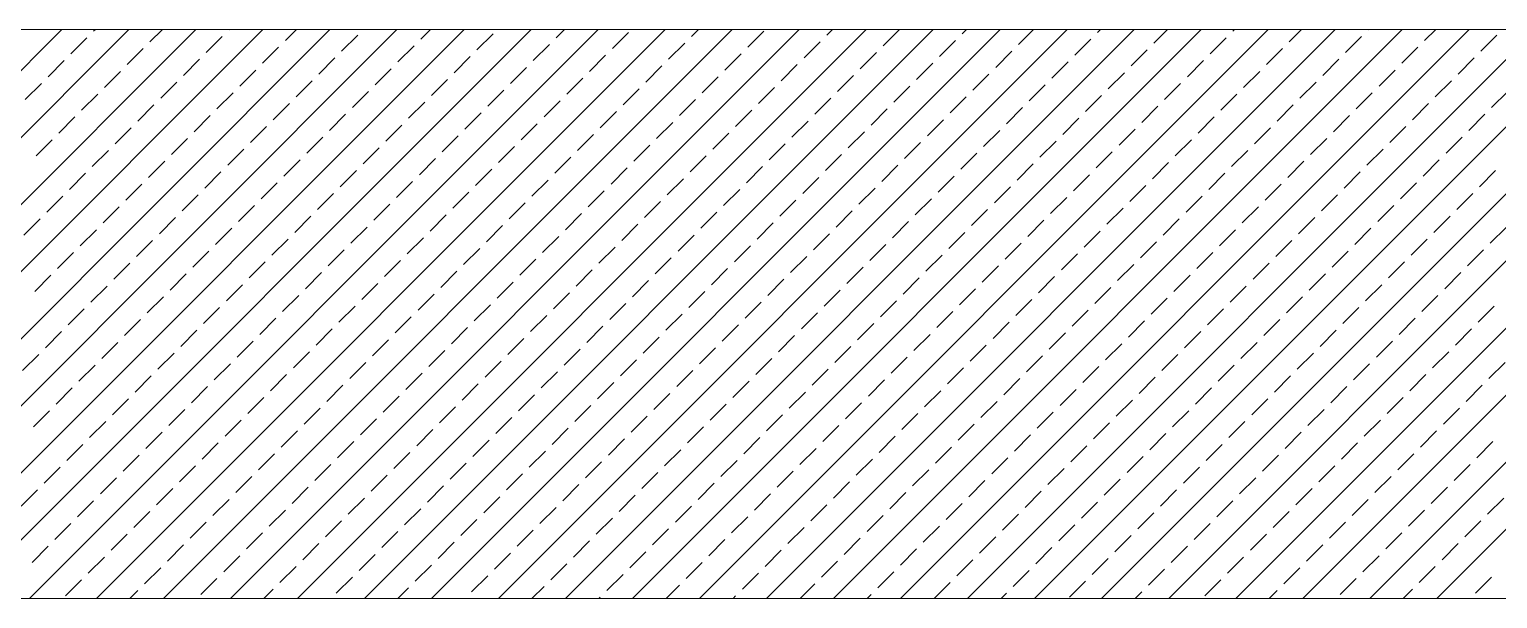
# Model space of a CAD drawing. Header units: millimetres. Extents: x -16104 to 67872, y -88009 to 12107.
# Drawn here: x 45119.6 to 45197, y -5663.5 to -5633.5 of the extents above; entities that cross this region are included whole.
import ezdxf

# ---------------------------------------------------------------- set-up
doc = ezdxf.new("R2010")
doc.units = ezdxf.units.MM
doc.layers.add('TARAMA', color=8, linetype='Continuous', lineweight=15)

msp = doc.modelspace()

# ---------------------------------------------------------------- linework, layer by layer
at = {"layer": 'TARAMA'}
for p, q in [((44625.026, -5633.517), (45689.526, -5633.517)), ((45091.272, -5663.517), (45121.272, -5633.517)), ((45094.807, -5663.517), (45124.807, -5633.517)), ((45098.343, -5663.517), (45128.343, -5633.517)), ((45101.878, -5663.517), (45131.878, -5633.517)), ((45105.414, -5663.517), (45135.414, -5633.517)), ((45108.949, -5663.517), (45138.949, -5633.517)), ((45112.485, -5663.517), (45142.485, -5633.517)), ((45116.02, -5663.517), (45146.02, -5633.517)), ((45119.556, -5663.517), (45149.556, -5633.517)), ((45122.946, -5633.608), (45123.037, -5633.517)), ((45123.091, -5663.517), (45153.091, -5633.517)), ((45125.916, -5634.174), (45126.572, -5633.517)), ((45126.627, -5663.517), (45156.627, -5633.517)), ((45130.088, -5633.537), (45130.108, -5633.517)), ((45130.162, -5663.517), (45160.162, -5633.517)), ((45133.058, -5634.103), (45133.643, -5633.517)), ((45133.698, -5663.517), (45163.698, -5633.517)), ((45137.234, -5663.517), (45167.234, -5633.517)), ((45140.199, -5634.032), (45140.714, -5633.517)), ((45140.769, -5663.517), (45170.769, -5633.517)), ((45143.169, -5634.598), (45144.018, -5633.749)), ((45144.305, -5663.517), (45174.305, -5633.517)), ((45147.341, -5633.962), (45147.785, -5633.517)), ((45147.84, -5663.517), (45177.84, -5633.517)), ((45150.311, -5634.527), (45151.159, -5633.679)), ((45151.376, -5663.517), (45181.376, -5633.517)), ((45154.483, -5633.891), (45154.856, -5633.517)), ((45154.911, -5663.517), (45184.911, -5633.517)), ((45157.453, -5634.457), (45158.301, -5633.608)), ((45158.447, -5663.517), (45188.447, -5633.517)), ((45161.625, -5633.82), (45161.927, -5633.517)), ((45161.982, -5663.517), (45191.982, -5633.517)), ((45164.594, -5634.386), (45165.443, -5633.537)), ((45165.518, -5663.517), (45195.518, -5633.517)), ((45168.766, -5633.749), (45168.999, -5633.517)), ((45169.053, -5663.517), (45199.053, -5633.517)), ((45171.736, -5634.315), (45172.534, -5633.517)), ((45172.589, -5663.517), (45202.589, -5633.517)), ((45175.908, -5633.679), (45176.07, -5633.517)), ((45176.124, -5663.517), (45206.124, -5633.517)), ((45178.878, -5634.244), (45179.605, -5633.517)), ((45179.66, -5663.517), (45209.66, -5633.517)), ((45183.05, -5633.608), (45183.141, -5633.517)), ((45183.196, -5663.517), (45213.196, -5633.517)), ((45186.02, -5634.174), (45186.676, -5633.517)), ((45186.731, -5663.517), (45216.731, -5633.517)), ((45190.192, -5633.537), (45190.212, -5633.517)), ((45190.267, -5663.517), (45220.267, -5633.517)), ((45193.162, -5634.103), (45193.747, -5633.517)), ((45193.802, -5663.517), (45223.802, -5633.517)), ((45121.744, -5634.81), (45122.592, -5633.962)), ((45124.714, -5635.376), (45125.562, -5634.527)), ((45128.886, -5634.739), (45129.734, -5633.891)), ((45131.855, -5635.305), (45132.704, -5634.457)), ((45136.027, -5634.669), (45136.876, -5633.82)), ((45138.997, -5635.234), (45139.846, -5634.386)), ((45146.139, -5635.164), (45146.988, -5634.315)), ((45153.281, -5635.093), (45154.129, -5634.244)), ((45160.423, -5635.022), (45161.271, -5634.174)), ((45167.564, -5634.951), (45168.413, -5634.103)), ((45174.706, -5634.881), (45175.555, -5634.032)), ((45181.848, -5634.81), (45182.696, -5633.962)), ((45184.818, -5635.376), (45185.666, -5634.527)), ((45188.99, -5634.739), (45189.838, -5633.891)), ((45191.959, -5635.305), (45192.808, -5634.457)), ((45196.131, -5634.669), (45196.98, -5633.82)), ((45120.542, -5636.012), (45121.39, -5635.164)), ((45127.683, -5635.941), (45128.532, -5635.093)), ((45134.825, -5635.871), (45135.674, -5635.022)), ((45141.967, -5635.8), (45142.816, -5634.951)), ((45149.109, -5635.729), (45149.957, -5634.881)), ((45156.251, -5635.659), (45157.099, -5634.81)), ((45163.392, -5635.588), (45164.241, -5634.739)), ((45166.362, -5636.154), (45167.211, -5635.305)), ((45170.534, -5635.517), (45171.383, -5634.669)), ((45173.504, -5636.083), (45174.353, -5635.234)), ((45177.676, -5635.446), (45178.524, -5634.598)), ((45180.646, -5636.012), (45181.494, -5635.164)), ((45187.788, -5635.941), (45188.636, -5635.093)), ((45194.929, -5635.871), (45195.778, -5635.022)), ((45123.512, -5636.578), (45124.36, -5635.729)), ((45130.653, -5636.507), (45131.502, -5635.659)), ((45137.795, -5636.436), (45138.644, -5635.588)), ((45144.937, -5636.366), (45145.785, -5635.517)), ((45147.907, -5636.931), (45148.755, -5636.083)), ((45152.079, -5636.295), (45152.927, -5635.446)), ((45155.049, -5636.861), (45155.897, -5636.012)), ((45159.22, -5636.224), (45160.069, -5635.376)), ((45162.19, -5636.79), (45163.039, -5635.941)), ((45169.332, -5636.719), (45170.181, -5635.871)), ((45176.474, -5636.649), (45177.322, -5635.8)), ((45183.616, -5636.578), (45184.464, -5635.729)), ((45190.757, -5636.507), (45191.606, -5635.659)), ((45119.34, -5637.214), (45120.188, -5636.366)), ((45126.481, -5637.144), (45127.33, -5636.295)), ((45129.451, -5637.709), (45130.3, -5636.861)), ((45133.623, -5637.073), (45134.472, -5636.224)), ((45136.593, -5637.638), (45137.442, -5636.79)), ((45140.765, -5637.002), (45141.613, -5636.154)), ((45143.735, -5637.568), (45144.583, -5636.719)), ((45150.877, -5637.497), (45151.725, -5636.649)), ((45158.018, -5637.426), (45158.867, -5636.578)), ((45165.16, -5637.356), (45166.009, -5636.507)), ((45172.302, -5637.285), (45173.15, -5636.436)), ((45179.444, -5637.214), (45180.292, -5636.366)), ((45186.585, -5637.144), (45187.434, -5636.295)), ((45189.555, -5637.709), (45190.404, -5636.861)), ((45193.727, -5637.073), (45194.576, -5636.224)), ((45196.697, -5637.638), (45197.546, -5636.79)), ((45122.309, -5637.78), (45123.158, -5636.931)), ((45125.279, -5638.346), (45126.128, -5637.497)), ((45132.421, -5638.275), (45133.27, -5637.426)), ((45139.563, -5638.204), (45140.411, -5637.356)), ((45146.705, -5638.133), (45147.553, -5637.285)), ((45153.846, -5638.063), (45154.695, -5637.214)), ((45160.988, -5637.992), (45161.837, -5637.144)), ((45168.13, -5637.921), (45168.979, -5637.073)), ((45171.1, -5638.487), (45171.948, -5637.638)), ((45175.272, -5637.851), (45176.12, -5637.002)), ((45178.242, -5638.416), (45179.09, -5637.568)), ((45182.414, -5637.78), (45183.262, -5636.931)), ((45185.383, -5638.346), (45186.232, -5637.497)), ((45192.525, -5638.275), (45193.374, -5637.426)), ((45121.107, -5638.982), (45121.956, -5638.133)), ((45128.249, -5638.911), (45129.098, -5638.063)), ((45135.391, -5638.841), (45136.239, -5637.992)), ((45142.533, -5638.77), (45143.381, -5637.921)), ((45149.675, -5638.699), (45150.523, -5637.851)), ((45152.644, -5639.265), (45153.493, -5638.416)), ((45156.816, -5638.628), (45157.665, -5637.78)), ((45159.786, -5639.194), (45160.635, -5638.346)), ((45163.958, -5638.558), (45164.807, -5637.709)), ((45166.928, -5639.123), (45167.776, -5638.275)), ((45174.07, -5639.053), (45174.918, -5638.204)), ((45181.211, -5638.982), (45182.06, -5638.133)), ((45188.353, -5638.911), (45189.202, -5638.063)), ((45195.495, -5638.841), (45196.344, -5637.992)), ((45124.077, -5639.548), (45124.926, -5638.699)), ((45131.219, -5639.477), (45132.068, -5638.628)), ((45134.189, -5640.043), (45135.037, -5639.194)), ((45138.361, -5639.406), (45139.209, -5638.558)), ((45141.331, -5639.972), (45142.179, -5639.123)), ((45145.503, -5639.336), (45146.351, -5638.487)), ((45148.472, -5639.901), (45149.321, -5639.053)), ((45155.614, -5639.831), (45156.463, -5638.982)), ((45162.756, -5639.76), (45163.605, -5638.911)), ((45169.898, -5639.689), (45170.746, -5638.841)), ((45177.04, -5639.618), (45177.888, -5638.77)), ((45184.181, -5639.548), (45185.03, -5638.699)), ((45191.323, -5639.477), (45192.172, -5638.628)), ((45194.293, -5640.043), (45195.141, -5639.194)), ((45119.905, -5640.184), (45120.754, -5639.336)), ((45122.875, -5640.75), (45123.724, -5639.901)), ((45127.047, -5640.113), (45127.896, -5639.265)), ((45130.017, -5640.679), (45130.865, -5639.831)), ((45137.159, -5640.608), (45138.007, -5639.76)), ((45144.3, -5640.538), (45145.149, -5639.689)), ((45151.442, -5640.467), (45152.291, -5639.618)), ((45158.584, -5640.396), (45159.433, -5639.548)), ((45165.726, -5640.326), (45166.574, -5639.477)), ((45172.868, -5640.255), (45173.716, -5639.406)), ((45180.009, -5640.184), (45180.858, -5639.336)), ((45182.979, -5640.75), (45183.828, -5639.901)), ((45187.151, -5640.113), (45188, -5639.265)), ((45190.121, -5640.679), (45190.97, -5639.831)), ((45125.845, -5641.315), (45126.694, -5640.467)), ((45132.987, -5641.245), (45133.835, -5640.396)), ((45140.129, -5641.174), (45140.977, -5640.326)), ((45147.27, -5641.103), (45148.119, -5640.255)), ((45154.412, -5641.033), (45155.261, -5640.184)), ((45161.554, -5640.962), (45162.402, -5640.113)), ((45164.524, -5641.528), (45165.372, -5640.679)), ((45168.696, -5640.891), (45169.544, -5640.043)), ((45171.666, -5641.457), (45172.514, -5640.608)), ((45175.837, -5640.82), (45176.686, -5639.972)), ((45178.807, -5641.386), (45179.656, -5640.538)), ((45185.949, -5641.315), (45186.798, -5640.467)), ((45193.091, -5641.245), (45193.939, -5640.396)), ((45121.673, -5641.952), (45122.522, -5641.103)), ((45128.815, -5641.881), (45129.663, -5641.033)), ((45135.957, -5641.81), (45136.805, -5640.962)), ((45143.098, -5641.74), (45143.947, -5640.891)), ((45146.068, -5642.305), (45146.917, -5641.457)), ((45150.24, -5641.669), (45151.089, -5640.82)), ((45153.21, -5642.235), (45154.059, -5641.386)), ((45157.382, -5641.598), (45158.231, -5640.75)), ((45160.352, -5642.164), (45161.2, -5641.315)), ((45167.494, -5642.093), (45168.342, -5641.245)), ((45174.635, -5642.023), (45175.484, -5641.174)), ((45181.777, -5641.952), (45182.626, -5641.103)), ((45188.919, -5641.881), (45189.767, -5641.033)), ((45196.061, -5641.81), (45196.909, -5640.962)), ((45124.643, -5642.518), (45125.491, -5641.669)), ((45127.613, -5643.083), (45128.461, -5642.235)), ((45131.785, -5642.447), (45132.633, -5641.598)), ((45134.755, -5643.013), (45135.603, -5642.164)), ((45138.926, -5642.376), (45139.775, -5641.528)), ((45141.896, -5642.942), (45142.745, -5642.093)), ((45149.038, -5642.871), (45149.887, -5642.023)), ((45156.18, -5642.8), (45157.028, -5641.952)), ((45163.322, -5642.73), (45164.17, -5641.881)), ((45170.463, -5642.659), (45171.312, -5641.81)), ((45177.605, -5642.588), (45178.454, -5641.74)), ((45184.747, -5642.518), (45185.596, -5641.669)), ((45187.717, -5643.083), (45188.565, -5642.235)), ((45191.889, -5642.447), (45192.737, -5641.598)), ((45194.859, -5643.013), (45195.707, -5642.164)), ((45120.471, -5643.154), (45121.32, -5642.305)), ((45123.441, -5643.72), (45124.289, -5642.871)), ((45130.583, -5643.649), (45131.431, -5642.8)), ((45137.724, -5643.578), (45138.573, -5642.73)), ((45144.866, -5643.507), (45145.715, -5642.659)), ((45152.008, -5643.437), (45152.856, -5642.588)), ((45159.15, -5643.366), (45159.998, -5642.518)), ((45166.292, -5643.295), (45167.14, -5642.447)), ((45169.261, -5643.861), (45170.11, -5643.013)), ((45173.433, -5643.225), (45174.282, -5642.376)), ((45176.403, -5643.79), (45177.252, -5642.942)), ((45180.575, -5643.154), (45181.424, -5642.305)), ((45183.545, -5643.72), (45184.393, -5642.871)), ((45190.687, -5643.649), (45191.535, -5642.8)), ((45119.269, -5644.356), (45120.117, -5643.507)), ((45126.411, -5644.285), (45127.259, -5643.437)), ((45133.552, -5644.215), (45134.401, -5643.366)), ((45140.694, -5644.144), (45141.543, -5643.295)), ((45147.836, -5644.073), (45148.685, -5643.225)), ((45150.806, -5644.639), (45151.654, -5643.79)), ((45154.978, -5644.002), (45155.826, -5643.154)), ((45157.948, -5644.568), (45158.796, -5643.72)), ((45162.12, -5643.932), (45162.968, -5643.083)), ((45165.089, -5644.497), (45165.938, -5643.649)), ((45172.231, -5644.427), (45173.08, -5643.578)), ((45179.373, -5644.356), (45180.222, -5643.507)), ((45186.515, -5644.285), (45187.363, -5643.437)), ((45193.657, -5644.215), (45194.505, -5643.366)), ((45122.239, -5644.922), (45123.087, -5644.073)), ((45129.381, -5644.851), (45130.229, -5644.002)), ((45132.35, -5645.417), (45133.199, -5644.568)), ((45136.522, -5644.78), (45137.371, -5643.932)), ((45139.492, -5645.346), (45140.341, -5644.497)), ((45143.664, -5644.71), (45144.513, -5643.861)), ((45146.634, -5645.275), (45147.482, -5644.427)), ((45153.776, -5645.205), (45154.624, -5644.356)), ((45160.918, -5645.134), (45161.766, -5644.285)), ((45168.059, -5645.063), (45168.908, -5644.215)), ((45175.201, -5644.992), (45176.05, -5644.144)), ((45182.343, -5644.922), (45183.191, -5644.073)), ((45189.485, -5644.851), (45190.333, -5644.002)), ((45192.454, -5645.417), (45193.303, -5644.568)), ((45196.626, -5644.78), (45197.475, -5643.932)), ((45121.037, -5646.124), (45121.885, -5645.275)), ((45125.209, -5645.487), (45126.057, -5644.639)), ((45128.178, -5646.053), (45129.027, -5645.205)), ((45135.32, -5645.982), (45136.169, -5645.134)), ((45142.462, -5645.912), (45143.311, -5645.063)), ((45149.604, -5645.841), (45150.452, -5644.992)), ((45156.746, -5645.77), (45157.594, -5644.922)), ((45163.887, -5645.7), (45164.736, -5644.851)), ((45171.029, -5645.629), (45171.878, -5644.78)), ((45173.999, -5646.194), (45174.848, -5645.346)), ((45178.171, -5645.558), (45179.019, -5644.71)), ((45181.141, -5646.124), (45181.989, -5645.275)), ((45185.313, -5645.487), (45186.161, -5644.639)), ((45188.283, -5646.053), (45189.131, -5645.205)), ((45195.424, -5645.982), (45196.273, -5645.134)), ((45124.007, -5646.689), (45124.855, -5645.841)), ((45131.148, -5646.619), (45131.997, -5645.77)), ((45138.29, -5646.548), (45139.139, -5645.7)), ((45145.432, -5646.477), (45146.28, -5645.629)), ((45152.574, -5646.407), (45153.422, -5645.558)), ((45155.543, -5646.972), (45156.392, -5646.124)), ((45159.715, -5646.336), (45160.564, -5645.487)), ((45162.685, -5646.902), (45163.534, -5646.053)), ((45166.857, -5646.265), (45167.706, -5645.417)), ((45169.827, -5646.831), (45170.676, -5645.982)), ((45176.969, -5646.76), (45177.817, -5645.912)), ((45184.111, -5646.689), (45184.959, -5645.841)), ((45191.252, -5646.619), (45192.101, -5645.77)), ((45119.835, -5647.326), (45120.683, -5646.477)), ((45126.976, -5647.255), (45127.825, -5646.407)), ((45134.118, -5647.184), (45134.967, -5646.336)), ((45137.088, -5647.75), (45137.937, -5646.902)), ((45141.26, -5647.114), (45142.108, -5646.265)), ((45144.23, -5647.679), (45145.078, -5646.831)), ((45148.402, -5647.043), (45149.25, -5646.194)), ((45151.372, -5647.609), (45152.22, -5646.76)), ((45158.513, -5647.538), (45159.362, -5646.689)), ((45165.655, -5647.467), (45166.504, -5646.619)), ((45172.797, -5647.397), (45173.645, -5646.548)), ((45179.939, -5647.326), (45180.787, -5646.477)), ((45187.08, -5647.255), (45187.929, -5646.407)), ((45194.222, -5647.184), (45195.071, -5646.336)), ((45122.804, -5647.892), (45123.653, -5647.043)), ((45125.774, -5648.457), (45126.623, -5647.609)), ((45129.946, -5647.821), (45130.795, -5646.972)), ((45132.916, -5648.387), (45133.765, -5647.538)), ((45140.058, -5648.316), (45140.906, -5647.467)), ((45147.2, -5648.245), (45148.048, -5647.397)), ((45154.341, -5648.174), (45155.19, -5647.326)), ((45161.483, -5648.104), (45162.332, -5647.255)), ((45168.625, -5648.033), (45169.474, -5647.184)), ((45175.767, -5647.962), (45176.615, -5647.114)), ((45178.737, -5648.528), (45179.585, -5647.679)), ((45182.909, -5647.892), (45183.757, -5647.043)), ((45185.878, -5648.457), (45186.727, -5647.609)), ((45190.05, -5647.821), (45190.899, -5646.972)), ((45193.02, -5648.387), (45193.869, -5647.538)), ((45121.602, -5649.094), (45122.451, -5648.245)), ((45128.744, -5649.023), (45129.593, -5648.174)), ((45135.886, -5648.952), (45136.734, -5648.104)), ((45143.028, -5648.881), (45143.876, -5648.033)), ((45150.169, -5648.811), (45151.018, -5647.962)), ((45157.311, -5648.74), (45158.16, -5647.892)), ((45160.281, -5649.306), (45161.13, -5648.457)), ((45164.453, -5648.669), (45165.302, -5647.821)), ((45167.423, -5649.235), (45168.271, -5648.387)), ((45171.595, -5648.599), (45172.443, -5647.75)), ((45174.565, -5649.164), (45175.413, -5648.316)), ((45181.706, -5649.094), (45182.555, -5648.245)), ((45188.848, -5649.023), (45189.697, -5648.174)), ((45195.99, -5648.952), (45196.839, -5648.104)), ((45124.572, -5649.659), (45125.421, -5648.811)), ((45131.714, -5649.589), (45132.563, -5648.74)), ((45138.856, -5649.518), (45139.704, -5648.669)), ((45141.826, -5650.084), (45142.674, -5649.235)), ((45145.998, -5649.447), (45146.846, -5648.599)), ((45148.967, -5650.013), (45149.816, -5649.164)), ((45153.139, -5649.376), (45153.988, -5648.528)), ((45156.109, -5649.942), (45156.958, -5649.094)), ((45163.251, -5649.871), (45164.099, -5649.023)), ((45170.393, -5649.801), (45171.241, -5648.952)), ((45177.535, -5649.73), (45178.383, -5648.881)), ((45184.676, -5649.659), (45185.525, -5648.811)), ((45191.818, -5649.589), (45192.667, -5648.74)), ((45120.4, -5650.296), (45121.249, -5649.447)), ((45123.37, -5650.861), (45124.219, -5650.013)), ((45127.542, -5650.225), (45128.391, -5649.376)), ((45130.512, -5650.791), (45131.36, -5649.942)), ((45134.684, -5650.154), (45135.532, -5649.306)), ((45137.654, -5650.72), (45138.502, -5649.871)), ((45144.795, -5650.649), (45145.644, -5649.801)), ((45151.937, -5650.579), (45152.786, -5649.73)), ((45159.079, -5650.508), (45159.928, -5649.659)), ((45166.221, -5650.437), (45167.069, -5649.589)), ((45173.363, -5650.366), (45174.211, -5649.518)), ((45180.504, -5650.296), (45181.353, -5649.447)), ((45183.474, -5650.861), (45184.323, -5650.013)), ((45187.646, -5650.225), (45188.495, -5649.376)), ((45190.616, -5650.791), (45191.465, -5649.942)), ((45194.788, -5650.154), (45195.636, -5649.306)), ((45119.198, -5651.498), (45120.047, -5650.649)), ((45126.34, -5651.427), (45127.189, -5650.579)), ((45133.482, -5651.356), (45134.33, -5650.508)), ((45140.624, -5651.286), (45141.472, -5650.437)), ((45147.765, -5651.215), (45148.614, -5650.366)), ((45154.907, -5651.144), (45155.756, -5650.296)), ((45162.049, -5651.074), (45162.897, -5650.225)), ((45165.019, -5651.639), (45165.867, -5650.791)), ((45169.191, -5651.003), (45170.039, -5650.154)), ((45172.161, -5651.568), (45173.009, -5650.72)), ((45176.332, -5650.932), (45177.181, -5650.084)), ((45179.302, -5651.498), (45180.151, -5650.649)), ((45186.444, -5651.427), (45187.293, -5650.579)), ((45193.586, -5651.356), (45194.434, -5650.508)), ((45122.168, -5652.063), (45123.017, -5651.215)), ((45129.31, -5651.993), (45130.158, -5651.144)), ((45136.452, -5651.922), (45137.3, -5651.074)), ((45143.593, -5651.851), (45144.442, -5651.003)), ((45146.563, -5652.417), (45147.412, -5651.568)), ((45150.735, -5651.781), (45151.584, -5650.932)), ((45153.705, -5652.346), (45154.554, -5651.498)), ((45157.877, -5651.71), (45158.725, -5650.861)), ((45160.847, -5652.276), (45161.695, -5651.427)), ((45167.989, -5652.205), (45168.837, -5651.356)), ((45175.13, -5652.134), (45175.979, -5651.286)), ((45182.272, -5652.063), (45183.121, -5651.215)), ((45189.414, -5651.993), (45190.262, -5651.144)), ((45196.556, -5651.922), (45197.404, -5651.074)), ((45125.138, -5652.629), (45125.986, -5651.781)), ((45128.108, -5653.195), (45128.956, -5652.346)), ((45132.28, -5652.558), (45133.128, -5651.71)), ((45135.25, -5653.124), (45136.098, -5652.276)), ((45139.421, -5652.488), (45140.27, -5651.639)), ((45142.391, -5653.053), (45143.24, -5652.205)), ((45149.533, -5652.983), (45150.382, -5652.134)), ((45156.675, -5652.912), (45157.523, -5652.063)), ((45163.817, -5652.841), (45164.665, -5651.993)), ((45170.958, -5652.771), (45171.807, -5651.922)), ((45178.1, -5652.7), (45178.949, -5651.851)), ((45185.242, -5652.629), (45186.091, -5651.781)), ((45188.212, -5653.195), (45189.06, -5652.346)), ((45192.384, -5652.558), (45193.232, -5651.71)), ((45195.354, -5653.124), (45196.202, -5652.276)), ((45120.966, -5653.266), (45121.815, -5652.417)), ((45123.936, -5653.831), (45124.784, -5652.983)), ((45131.078, -5653.761), (45131.926, -5652.912)), ((45138.219, -5653.69), (45139.068, -5652.841)), ((45145.361, -5653.619), (45146.21, -5652.771)), ((45152.503, -5653.548), (45153.351, -5652.7)), ((45159.645, -5653.478), (45160.493, -5652.629)), ((45166.786, -5653.407), (45167.635, -5652.558)), ((45169.756, -5653.973), (45170.605, -5653.124)), ((45173.928, -5653.336), (45174.777, -5652.488)), ((45176.898, -5653.902), (45177.747, -5653.053)), ((45181.07, -5653.266), (45181.919, -5652.417)), ((45184.04, -5653.831), (45184.888, -5652.983)), ((45191.182, -5653.761), (45192.03, -5652.912)), ((45119.764, -5654.468), (45120.612, -5653.619)), ((45126.906, -5654.397), (45127.754, -5653.548)), ((45134.047, -5654.326), (45134.896, -5653.478)), ((45141.189, -5654.256), (45142.038, -5653.407)), ((45148.331, -5654.185), (45149.18, -5653.336)), ((45151.301, -5654.75), (45152.149, -5653.902)), ((45155.473, -5654.114), (45156.321, -5653.266)), ((45158.443, -5654.68), (45159.291, -5653.831)), ((45162.615, -5654.043), (45163.463, -5653.195)), ((45165.584, -5654.609), (45166.433, -5653.761)), ((45172.726, -5654.538), (45173.575, -5653.69)), ((45179.868, -5654.468), (45180.716, -5653.619)), ((45187.01, -5654.397), (45187.858, -5653.548)), ((45194.152, -5654.326), (45195, -5653.478)), ((45122.734, -5655.033), (45123.582, -5654.185)), ((45129.876, -5654.963), (45130.724, -5654.114)), ((45132.845, -5655.528), (45133.694, -5654.68)), ((45137.017, -5654.892), (45137.866, -5654.043)), ((45139.987, -5655.458), (45140.836, -5654.609)), ((45144.159, -5654.821), (45145.008, -5653.973)), ((45147.129, -5655.387), (45147.977, -5654.538)), ((45154.271, -5655.316), (45155.119, -5654.468)), ((45161.412, -5655.245), (45162.261, -5654.397)), ((45168.554, -5655.175), (45169.403, -5654.326)), ((45175.696, -5655.104), (45176.545, -5654.256)), ((45182.838, -5655.033), (45183.686, -5654.185)), ((45189.98, -5654.963), (45190.828, -5654.114)), ((45192.949, -5655.528), (45193.798, -5654.68)), ((45121.532, -5656.235), (45122.38, -5655.387)), ((45125.704, -5655.599), (45126.552, -5654.75)), ((45128.673, -5656.165), (45129.522, -5655.316)), ((45135.815, -5656.094), (45136.664, -5655.245)), ((45142.957, -5656.023), (45143.806, -5655.175)), ((45150.099, -5655.953), (45150.947, -5655.104)), ((45157.241, -5655.882), (45158.089, -5655.033)), ((45164.382, -5655.811), (45165.231, -5654.963)), ((45171.524, -5655.74), (45172.373, -5654.892)), ((45174.494, -5656.306), (45175.342, -5655.458)), ((45178.666, -5655.67), (45179.514, -5654.821)), ((45181.636, -5656.235), (45182.484, -5655.387)), ((45185.808, -5655.599), (45186.656, -5654.75)), ((45188.778, -5656.165), (45189.626, -5655.316)), ((45195.919, -5656.094), (45196.768, -5655.245)), ((45124.502, -5656.801), (45125.35, -5655.953)), ((45131.643, -5656.73), (45132.492, -5655.882)), ((45138.785, -5656.66), (45139.634, -5655.811)), ((45145.927, -5656.589), (45146.775, -5655.74)), ((45153.069, -5656.518), (45153.917, -5655.67)), ((45156.038, -5657.084), (45156.887, -5656.235)), ((45160.21, -5656.448), (45161.059, -5655.599)), ((45163.18, -5657.013), (45164.029, -5656.165)), ((45167.352, -5656.377), (45168.201, -5655.528)), ((45170.322, -5656.943), (45171.171, -5656.094)), ((45177.464, -5656.872), (45178.312, -5656.023)), ((45184.606, -5656.801), (45185.454, -5655.953)), ((45191.747, -5656.73), (45192.596, -5655.882)), ((45120.33, -5657.437), (45121.178, -5656.589)), ((45127.471, -5657.367), (45128.32, -5656.518)), ((45134.613, -5657.296), (45135.462, -5656.448)), ((45141.755, -5657.225), (45142.603, -5656.377)), ((45144.725, -5657.791), (45145.573, -5656.943)), ((45148.897, -5657.155), (45149.745, -5656.306)), ((45151.867, -5657.72), (45152.715, -5656.872)), ((45159.008, -5657.65), (45159.857, -5656.801)), ((45166.15, -5657.579), (45166.999, -5656.73)), ((45173.292, -5657.508), (45174.14, -5656.66)), ((45180.434, -5657.437), (45181.282, -5656.589)), ((45187.575, -5657.367), (45188.424, -5656.518)), ((45194.717, -5657.296), (45195.566, -5656.448)), ((45123.299, -5658.003), (45124.148, -5657.155)), ((45126.269, -5658.569), (45127.118, -5657.72)), ((45130.441, -5657.932), (45131.29, -5657.084)), ((45133.411, -5658.498), (45134.26, -5657.65)), ((45137.583, -5657.862), (45138.432, -5657.013)), ((45140.553, -5658.427), (45141.401, -5657.579)), ((45147.695, -5658.357), (45148.543, -5657.508)), ((45154.836, -5658.286), (45155.685, -5657.437)), ((45161.978, -5658.215), (45162.827, -5657.367)), ((45169.12, -5658.145), (45169.968, -5657.296)), ((45176.262, -5658.074), (45177.11, -5657.225)), ((45183.404, -5658.003), (45184.252, -5657.155)), ((45186.373, -5658.569), (45187.222, -5657.72)), ((45190.545, -5657.932), (45191.394, -5657.084)), ((45193.515, -5658.498), (45194.364, -5657.65)), ((45119.127, -5658.64), (45119.976, -5657.791)), ((45122.097, -5659.205), (45122.946, -5658.357)), ((45129.239, -5659.135), (45130.088, -5658.286)), ((45136.381, -5659.064), (45137.229, -5658.215)), ((45143.523, -5658.993), (45144.371, -5658.145)), ((45150.664, -5658.922), (45151.513, -5658.074)), ((45157.806, -5658.852), (45158.655, -5658.003)), ((45164.948, -5658.781), (45165.797, -5657.932)), ((45167.918, -5659.347), (45168.766, -5658.498)), ((45172.09, -5658.71), (45172.938, -5657.862)), ((45175.06, -5659.276), (45175.908, -5658.427)), ((45179.232, -5658.64), (45180.08, -5657.791)), ((45182.201, -5659.205), (45183.05, -5658.357)), ((45189.343, -5659.135), (45190.192, -5658.286)), ((45196.485, -5659.064), (45197.334, -5658.215)), ((45125.067, -5659.771), (45125.916, -5658.922)), ((45132.209, -5659.7), (45133.058, -5658.852)), ((45139.351, -5659.63), (45140.199, -5658.781)), ((45146.493, -5659.559), (45147.341, -5658.71)), ((45149.462, -5660.124), (45150.311, -5659.276)), ((45153.634, -5659.488), (45154.483, -5658.64)), ((45156.604, -5660.054), (45157.453, -5659.205)), ((45160.776, -5659.417), (45161.625, -5658.569)), ((45163.746, -5659.983), (45164.594, -5659.135)), ((45170.888, -5659.912), (45171.736, -5659.064)), ((45178.029, -5659.842), (45178.878, -5658.993)), ((45185.171, -5659.771), (45186.02, -5658.922)), ((45192.313, -5659.7), (45193.162, -5658.852)), ((45120.895, -5660.407), (45121.744, -5659.559)), ((45128.037, -5660.337), (45128.886, -5659.488)), ((45131.007, -5660.902), (45131.855, -5660.054)), ((45135.179, -5660.266), (45136.027, -5659.417)), ((45138.149, -5660.832), (45138.997, -5659.983)), ((45142.321, -5660.195), (45143.169, -5659.347)), ((45145.29, -5660.761), (45146.139, -5659.912)), ((45152.432, -5660.69), (45153.281, -5659.842)), ((45159.574, -5660.619), (45160.423, -5659.771)), ((45166.716, -5660.549), (45167.564, -5659.7)), ((45173.858, -5660.478), (45174.706, -5659.63)), ((45180.999, -5660.407), (45181.848, -5659.559)), ((45188.141, -5660.337), (45188.99, -5659.488)), ((45191.111, -5660.902), (45191.959, -5660.054)), ((45195.283, -5660.266), (45196.131, -5659.417)), ((45119.693, -5661.609), (45120.542, -5660.761)), ((45123.865, -5660.973), (45124.714, -5660.124)), ((45126.835, -5661.539), (45127.683, -5660.69)), ((45133.977, -5661.468), (45134.825, -5660.619)), ((45141.119, -5661.397), (45141.967, -5660.549)), ((45148.26, -5661.327), (45149.109, -5660.478)), ((45155.402, -5661.256), (45156.251, -5660.407)), ((45162.544, -5661.185), (45163.392, -5660.337)), ((45169.686, -5661.114), (45170.534, -5660.266)), ((45172.655, -5661.68), (45173.504, -5660.832)), ((45176.827, -5661.044), (45177.676, -5660.195)), ((45179.797, -5661.609), (45180.646, -5660.761)), ((45183.969, -5660.973), (45184.818, -5660.124)), ((45186.939, -5661.539), (45187.788, -5660.69)), ((45194.081, -5661.468), (45194.929, -5660.619)), ((45122.663, -5662.175), (45123.512, -5661.327)), ((45129.805, -5662.104), (45130.653, -5661.256)), ((45136.947, -5662.034), (45137.795, -5661.185)), ((45144.088, -5661.963), (45144.937, -5661.114)), ((45151.23, -5661.892), (45152.079, -5661.044)), ((45154.2, -5662.458), (45155.049, -5661.609)), ((45158.372, -5661.822), (45159.22, -5660.973)), ((45161.342, -5662.387), (45162.19, -5661.539)), ((45165.514, -5661.751), (45166.362, -5660.902)), ((45168.484, -5662.317), (45169.332, -5661.468)), ((45175.625, -5662.246), (45176.474, -5661.397)), ((45182.767, -5662.175), (45183.616, -5661.327)), ((45189.909, -5662.104), (45190.757, -5661.256)), ((45125.633, -5662.741), (45126.481, -5661.892)), ((45132.775, -5662.67), (45133.623, -5661.822)), ((45135.745, -5663.236), (45136.593, -5662.387)), ((45139.916, -5662.599), (45140.765, -5661.751)), ((45142.886, -5663.165), (45143.735, -5662.317)), ((45147.058, -5662.529), (45147.907, -5661.68)), ((45150.028, -5663.094), (45150.877, -5662.246)), ((45157.17, -5663.024), (45158.018, -5662.175)), ((45164.312, -5662.953), (45165.16, -5662.104)), ((45171.453, -5662.882), (45172.302, -5662.034)), ((45178.595, -5662.811), (45179.444, -5661.963)), ((45185.737, -5662.741), (45186.585, -5661.892)), ((45192.879, -5662.67), (45193.727, -5661.822)), ((45195.849, -5663.236), (45196.697, -5662.387)), ((45121.461, -5663.377), (45122.309, -5662.529)), ((45124.856, -5663.517), (45125.279, -5663.094)), ((45128.603, -5663.306), (45129.451, -5662.458)), ((45131.927, -5663.517), (45132.421, -5663.024)), ((45138.999, -5663.517), (45139.563, -5662.953)), ((45146.07, -5663.517), (45146.705, -5662.882)), ((45153.141, -5663.517), (45153.846, -5662.811)), ((45160.212, -5663.517), (45160.988, -5662.741)), ((45167.283, -5663.517), (45168.13, -5662.67)), ((45174.423, -5663.448), (45175.272, -5662.599)), ((45177.889, -5663.517), (45178.242, -5663.165)), ((45181.565, -5663.377), (45182.414, -5662.529)), ((45184.961, -5663.517), (45185.383, -5663.094)), ((45188.707, -5663.306), (45189.555, -5662.458)), ((45192.032, -5663.517), (45192.525, -5663.024)), ((44625.026, -5663.517), (45689.526, -5663.517)), ((45149.605, -5663.517), (45149.675, -5663.448)), ((45156.676, -5663.517), (45156.816, -5663.377)), ((45163.747, -5663.517), (45163.958, -5663.306)), ((45170.818, -5663.517), (45171.1, -5663.236))]:
    msp.add_line(p, q, dxfattribs=at)

doc.saveas('drawing.dxf')
